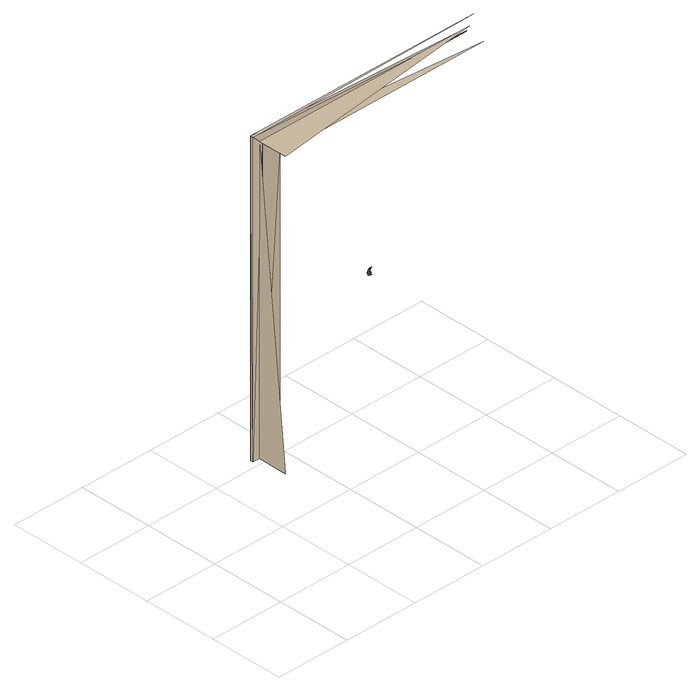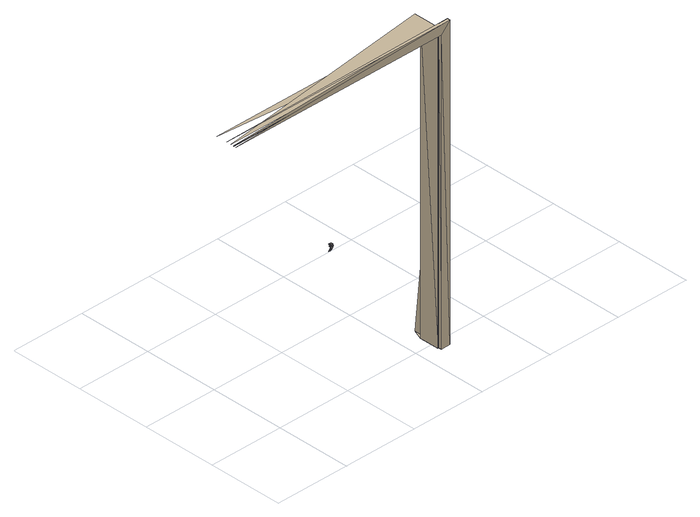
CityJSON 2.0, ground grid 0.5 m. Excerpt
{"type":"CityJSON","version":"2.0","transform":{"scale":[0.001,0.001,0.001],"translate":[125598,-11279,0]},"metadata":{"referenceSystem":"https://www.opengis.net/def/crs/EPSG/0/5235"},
"CityObjects":{
"building1":{"type":"Building","children":["building1-1"]},
"building1-1":{"type":"BuildingInstallation","attributes":{"ifc_type":"IfcDoor","name":"M_Door-Interior-Double-Full Glass-Wood:1500 x 2000mm:355801"},"parents":["building1"],"geometry":[{"type":"MultiSurface","lod":"2.2","boundaries":[[[0,1,2]],[[0,3,1]],[[4,5,6]],[[2,1,7]],[[8,1,3]],[[9,5,4]],[[3,0,10]],[[7,1,8]],[[11,12,6]],[[8,3,13]],[[3,10,13]],[[6,5,11]],[[5,9,14]],[[11,14,12]],[[5,14,11]],[[13,7,8]],[[13,10,7]],[[15,16,9]],[[17,12,14]],[[2,7,18]],[[2,19,0]],[[0,20,10]],[[9,21,14]],[[18,7,10]],[[22,23,24]],[[23,25,26]],[[27,22,28]],[[29,27,28]],[[25,30,31]],[[32,25,23]],[[33,23,22]],[[33,22,27]],[[34,29,35]],[[36,32,23]],[[33,36,23]],[[30,37,38]],[[39,27,29]],[[25,40,30]],[[39,29,34]],[[40,25,32]],[[33,27,39]],[[30,41,37]],[[35,42,34]],[[41,30,40]],[[39,34,43]],[[44,37,45]],[[41,46,37]],[[43,34,47]],[[37,46,45]],[[34,42,47]],[[45,46,48]],[[47,42,49]],[[32,36,50]],[[36,33,50]],[[51,52,42]],[[40,32,50]],[[33,39,50]],[[41,40,50]],[[39,43,50]],[[53,45,54]],[[45,48,55]],[[49,42,56]],[[55,54,45]],[[52,56,42]],[[46,41,50]],[[43,47,50]],[[48,46,50]],[[50,47,49]],[[57,53,54]],[[58,54,55]],[[59,56,52]],[[60,61,52]],[[55,48,50]],[[50,49,56]],[[62,54,58]],[[61,59,52]],[[60,63,61]],[[58,55,50]],[[50,56,59]],[[57,54,62]],[[64,62,58]],[[65,59,61]],[[64,58,50]],[[50,59,65]],[[62,64,66]],[[67,65,61]],[[66,64,50]],[[50,65,67]],[[68,57,62]],[[63,69,61]],[[70,62,66]],[[69,67,61]],[[71,66,50]],[[50,67,72]],[[63,73,69]],[[68,62,70]],[[74,71,50]],[[50,72,75]],[[70,66,71]],[[67,69,72]]]}]}
},
"vertices":[
[812,1062,2071],[812,1042,0],[812,1042,2071],[812,1062,0],[858,842,0],[858,1042,0],[883,912,0],[877,1042,2006],[877,1042,0],[858,1042,2025],[877,1062,2006],[883,1042,0],[883,912,2000],[877,1062,0],[883,1042,2000],[858,842,2025],[2408,1042,2025],[2383,912,2000],[2389,1042,2006],[2454,1062,2071],[2389,1062,2006],[2383,1042,2000],[1545,930,920],[1543,930,914],[1543,927,914],[1545,930,907],[1545,927,909],[1545,930,922],[1545,927,922],[1546,930,925],[1547,930,903],[1546,927,904],[1549,932,911],[1549,932,918],[1548,930,929],[1548,927,929],[1548,932,914],[1548,930,900],[1548,927,900],[1551,932,922],[1551,932,907],[1552,932,904],[1554,930,934],[1552,932,925],[1554,927,895],[1554,930,895],[1554,932,900],[1554,932,929],[1557,932,898],[1557,932,930],[1568,932,914],[1554,927,934],[1560,930,938],[1560,927,891],[1560,930,891],[1561,932,897],[1561,932,932],[1568,927,891],[1564,932,895],[1564,932,933],[1560,927,938],[1568,930,938],[1568,930,891],[1568,927,938],[1568,932,894],[1568,932,935],[1572,932,895],[1572,932,933],[1576,927,891],[1576,930,938],[1576,930,891],[1575,932,897],[1575,932,932],[1576,927,938],[1579,932,898],[1579,932,930]
]}
